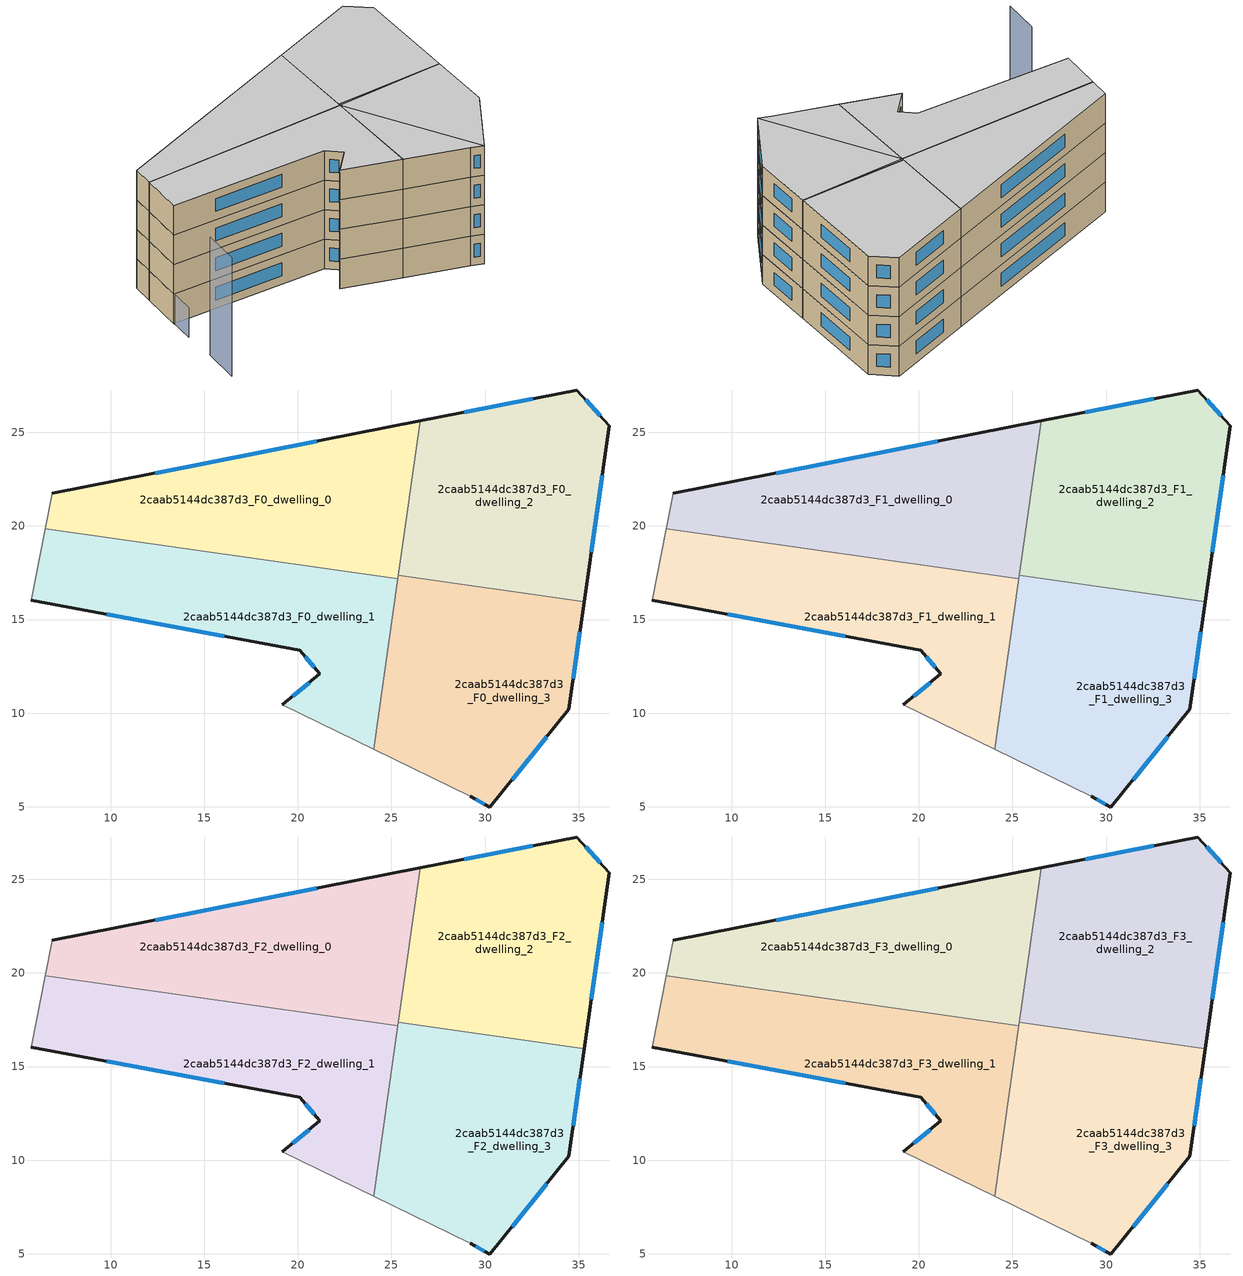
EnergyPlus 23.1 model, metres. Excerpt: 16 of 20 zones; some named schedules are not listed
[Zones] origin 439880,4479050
2caab5144dc387d3_F0_dwelling_0
 floor ground (EU_floor_Construction): 26.54,25.61 25.34,17.18 6.51,19.85 6.87,21.74 z0
 wall outside (EU_wall_Construction): 26.54,25.61 6.87,21.74 z0:3
 wall adiabatic (EU_wall_Construction): 6.87,21.74 6.51,19.85 z0:3
 wall to 2caab5144dc387d3_F0_dwelling_1 (EU_wall_Construction): 6.51,19.85 25.34,17.18 z0:3
 wall to 2caab5144dc387d3_F0_dwelling_2 (EU_wall_Construction): 25.37,17.36 26.54,25.61 z0:3
 wall to 2caab5144dc387d3_F0_dwelling_3 (EU_wall_Construction): 25.34,17.18 25.37,17.36 z0:3
 window (EU_Window_Construction): 21.01,24.52 12.4,22.82 z0.84:2.16
2caab5144dc387d3_F0_dwelling_1
 floor ground (EU_floor_Construction): 25.34,17.18 24.05,8.07 19.18,10.45 21.18,12.1 20.09,13.36 5.77,16.04 6.51,19.85 z0
 wall outside (EU_wall_Construction): 5.77,16.04 20.09,13.36 21.18,12.1 19.18,10.45 z0:3
 wall adiabatic (EU_wall_Construction): 19.18,10.45 24.05,8.07 / 6.51,19.85 5.77,16.04 z0:3
 wall to 2caab5144dc387d3_F0_dwelling_3 (EU_wall_Construction): 24.05,8.07 25.34,17.18 z0:3
 window (EU_Window_Construction): 20.62,11.63 19.74,10.91 / 20.4,13 20.87,12.45 / 9.79,15.29 16.07,14.11 z0.84:2.16
2caab5144dc387d3_F0_dwelling_2
 floor ground (EU_floor_Construction): 34.91,27.26 36.63,25.36 35.3,15.96 25.37,17.36 26.54,25.61 z0
 wall outside (EU_wall_Construction): 35.3,15.96 36.63,25.36 34.91,27.26 26.54,25.61 z0:3
 wall to 2caab5144dc387d3_F0_dwelling_3 (EU_wall_Construction): 25.37,17.36 35.3,15.96 z0:3
 window (EU_Window_Construction): 32.56,26.8 28.89,26.07 / 36.15,25.89 35.39,26.73 / 35.67,18.6 36.26,22.72 z0.84:2.16
2caab5144dc387d3_F0_dwelling_3
 floor ground (EU_floor_Construction): 35.3,15.96 34.48,10.21 30.26,4.99 25.34,17.18 25.37,17.36 z0; 25.34,17.18 30.26,4.99 29.21,5.55 24.05,8.07 z0
 wall outside (EU_wall_Construction): 29.21,5.55 30.26,4.99 34.48,10.21 35.3,15.96 z0:3
 wall adiabatic (EU_wall_Construction): 24.05,8.07 29.21,5.55 z0:3
 window (EU_Window_Construction): 34.71,11.83 35.07,14.34 / 31.45,6.45 33.3,8.74 / 29.51,5.39 29.97,5.14 z0.84:2.16
2caab5144dc387d3_F1_dwelling_0
 floor to 2caab5144dc387d3_F0_dwelling_0 (EU_floor_Construction): 26.54,25.61 25.34,17.18 6.51,19.85 6.87,21.74 z3
 wall outside (EU_wall_Construction): 26.54,25.61 6.87,21.74 z3:6
 wall adiabatic (EU_wall_Construction): 6.87,21.74 6.51,19.85 z3:6
 wall to 2caab5144dc387d3_F1_dwelling_1 (EU_wall_Construction): 6.51,19.85 25.34,17.18 z3:6
 wall to 2caab5144dc387d3_F1_dwelling_2 (EU_wall_Construction): 25.37,17.36 26.54,25.61 z3:6
 wall to 2caab5144dc387d3_F1_dwelling_3 (EU_wall_Construction): 25.34,17.18 25.37,17.36 z3:6
 window (EU_Window_Construction): 21.01,24.52 12.4,22.82 z3.84:5.16
2caab5144dc387d3_F1_dwelling_1
 floor to 2caab5144dc387d3_F0_dwelling_1 (EU_floor_Construction): 25.34,17.18 24.05,8.07 19.18,10.45 21.18,12.1 20.09,13.36 5.77,16.04 6.51,19.85 z3
 wall outside (EU_wall_Construction): 5.77,16.04 20.09,13.36 21.18,12.1 19.18,10.45 z3:6
 wall adiabatic (EU_wall_Construction): 19.18,10.45 24.05,8.07 / 6.51,19.85 5.77,16.04 z3:6
 wall to 2caab5144dc387d3_F1_dwelling_3 (EU_wall_Construction): 24.05,8.07 25.34,17.18 z3:6
 window (EU_Window_Construction): 20.62,11.63 19.74,10.91 / 20.4,13 20.87,12.45 / 9.79,15.29 16.07,14.11 z3.84:5.16
2caab5144dc387d3_F1_dwelling_2
 floor to 2caab5144dc387d3_F0_dwelling_2 (EU_floor_Construction): 34.91,27.26 36.63,25.36 35.3,15.96 25.37,17.36 26.54,25.61 z3
 wall outside (EU_wall_Construction): 35.3,15.96 36.63,25.36 34.91,27.26 26.54,25.61 z3:6
 wall to 2caab5144dc387d3_F1_dwelling_3 (EU_wall_Construction): 25.37,17.36 35.3,15.96 z3:6
 window (EU_Window_Construction): 32.56,26.8 28.89,26.07 / 36.15,25.89 35.39,26.73 / 35.67,18.6 36.26,22.72 z3.84:5.16
2caab5144dc387d3_F1_dwelling_3
 floor to 2caab5144dc387d3_F0_dwelling_3 (EU_floor_Construction): 35.3,15.96 25.34,17.18 25.37,17.36 z3; 25.34,17.18 30.26,4.99 29.21,5.55 24.05,8.07 z3; 35.3,15.96 34.48,10.21 30.26,4.99 25.34,17.18 z3
 wall outside (EU_wall_Construction): 29.21,5.55 30.26,4.99 34.48,10.21 35.3,15.96 z3:6
 wall adiabatic (EU_wall_Construction): 24.05,8.07 29.21,5.55 z3:6
 window (EU_Window_Construction): 34.71,11.83 35.07,14.34 / 31.45,6.45 33.3,8.74 / 29.51,5.39 29.97,5.14 z3.84:5.16
2caab5144dc387d3_F2_dwelling_0
 floor to 2caab5144dc387d3_F1_dwelling_0 (EU_floor_Construction): 26.54,25.61 25.34,17.18 6.51,19.85 6.87,21.74 z6
 wall outside (EU_wall_Construction): 26.54,25.61 6.87,21.74 z6:9
 wall adiabatic (EU_wall_Construction): 6.87,21.74 6.51,19.85 z6:9
 wall to 2caab5144dc387d3_F2_dwelling_1 (EU_wall_Construction): 6.51,19.85 25.34,17.18 z6:9
 wall to 2caab5144dc387d3_F2_dwelling_2 (EU_wall_Construction): 25.37,17.36 26.54,25.61 z6:9
 wall to 2caab5144dc387d3_F2_dwelling_3 (EU_wall_Construction): 25.34,17.18 25.37,17.36 z6:9
 window (EU_Window_Construction): 21.01,24.52 12.4,22.82 z6.84:8.16
2caab5144dc387d3_F2_dwelling_1
 floor to 2caab5144dc387d3_F1_dwelling_1 (EU_floor_Construction): 25.34,17.18 24.05,8.07 19.18,10.45 21.18,12.1 20.09,13.36 5.77,16.04 6.51,19.85 z6
 wall outside (EU_wall_Construction): 5.77,16.04 20.09,13.36 21.18,12.1 19.18,10.45 z6:9
 wall adiabatic (EU_wall_Construction): 19.18,10.45 24.05,8.07 / 6.51,19.85 5.77,16.04 z6:9
 wall to 2caab5144dc387d3_F2_dwelling_3 (EU_wall_Construction): 24.05,8.07 25.34,17.18 z6:9
 window (EU_Window_Construction): 20.62,11.63 19.74,10.91 / 20.4,13 20.87,12.45 / 9.79,15.29 16.07,14.11 z6.84:8.16
2caab5144dc387d3_F2_dwelling_2
 floor to 2caab5144dc387d3_F1_dwelling_2 (EU_floor_Construction): 34.91,27.26 36.63,25.36 35.3,15.96 25.37,17.36 26.54,25.61 z6
 wall outside (EU_wall_Construction): 35.3,15.96 36.63,25.36 34.91,27.26 26.54,25.61 z6:9
 wall to 2caab5144dc387d3_F2_dwelling_3 (EU_wall_Construction): 25.37,17.36 35.3,15.96 z6:9
 window (EU_Window_Construction): 32.56,26.8 28.89,26.07 / 36.15,25.89 35.39,26.73 / 35.67,18.6 36.26,22.72 z6.84:8.16
2caab5144dc387d3_F2_dwelling_3
 floor to 2caab5144dc387d3_F1_dwelling_3 (EU_floor_Construction): 35.3,15.96 25.34,17.18 25.37,17.36 z6; 25.34,17.18 30.26,4.99 29.21,5.55 24.05,8.07 z6; 35.3,15.96 34.48,10.21 30.26,4.99 25.34,17.18 z6
 wall outside (EU_wall_Construction): 29.21,5.55 30.26,4.99 34.48,10.21 35.3,15.96 z6:9
 wall adiabatic (EU_wall_Construction): 24.05,8.07 29.21,5.55 z6:9
 window (EU_Window_Construction): 34.71,11.83 35.07,14.34 / 31.45,6.45 33.3,8.74 / 29.51,5.39 29.97,5.14 z6.84:8.16
2caab5144dc387d3_F3_dwelling_0
 floor to 2caab5144dc387d3_F2_dwelling_0 (EU_floor_Construction): 26.54,25.61 25.34,17.18 6.51,19.85 6.87,21.74 z9
 wall outside (EU_wall_Construction): 26.54,25.61 6.87,21.74 z9:12
 wall adiabatic (EU_wall_Construction): 6.87,21.74 6.51,19.85 z9:12
 wall to 2caab5144dc387d3_F3_dwelling_1 (EU_wall_Construction): 6.51,19.85 25.34,17.18 z9:12
 wall to 2caab5144dc387d3_F3_dwelling_2 (EU_wall_Construction): 25.37,17.36 26.54,25.61 z9:12
 wall to 2caab5144dc387d3_F3_dwelling_3 (EU_wall_Construction): 25.34,17.18 25.37,17.36 z9:12
 window (EU_Window_Construction): 21.01,24.52 12.4,22.82 z9.84:11.16
 ceiling to 2caab5144dc387d3_F4_dwelling_0 (EU_floor_Construction): 25.34,17.18 26.54,25.61 6.87,21.74 6.51,19.85 z12
2caab5144dc387d3_F3_dwelling_1
 floor to 2caab5144dc387d3_F2_dwelling_1 (EU_floor_Construction): 25.34,17.18 24.05,8.07 19.18,10.45 21.18,12.1 20.09,13.36 5.77,16.04 6.51,19.85 z9
 wall outside (EU_wall_Construction): 5.77,16.04 20.09,13.36 21.18,12.1 19.18,10.45 z9:12
 wall adiabatic (EU_wall_Construction): 19.18,10.45 24.05,8.07 / 6.51,19.85 5.77,16.04 z9:12
 wall to 2caab5144dc387d3_F3_dwelling_3 (EU_wall_Construction): 24.05,8.07 25.34,17.18 z9:12
 window (EU_Window_Construction): 20.62,11.63 19.74,10.91 / 20.4,13 20.87,12.45 / 9.79,15.29 16.07,14.11 z9.84:11.16
 ceiling to 2caab5144dc387d3_F4_dwelling_1 (EU_floor_Construction): 24.05,8.07 25.34,17.18 6.51,19.85 5.77,16.04 20.09,13.36 21.18,12.1 19.18,10.45 z12
2caab5144dc387d3_F3_dwelling_2
 floor to 2caab5144dc387d3_F2_dwelling_2 (EU_floor_Construction): 34.91,27.26 36.63,25.36 35.3,15.96 25.37,17.36 26.54,25.61 z9
 wall outside (EU_wall_Construction): 35.3,15.96 36.63,25.36 34.91,27.26 26.54,25.61 z9:12
 wall to 2caab5144dc387d3_F3_dwelling_3 (EU_wall_Construction): 25.37,17.36 35.3,15.96 z9:12
 window (EU_Window_Construction): 32.56,26.8 28.89,26.07 / 36.15,25.89 35.39,26.73 / 35.67,18.6 36.26,22.72 z9.84:11.16
 ceiling to 2caab5144dc387d3_F4_dwelling_2 (EU_floor_Construction): 35.3,15.96 36.63,25.36 34.91,27.26 26.54,25.61 25.37,17.36 z12
2caab5144dc387d3_F3_dwelling_3
 floor to 2caab5144dc387d3_F2_dwelling_3 (EU_floor_Construction): 35.3,15.96 25.34,17.18 25.37,17.36 z9; 25.34,17.18 30.26,4.99 29.21,5.55 24.05,8.07 z9; 35.3,15.96 34.48,10.21 30.26,4.99 25.34,17.18 z9
 wall outside (EU_wall_Construction): 29.21,5.55 30.26,4.99 34.48,10.21 35.3,15.96 z9:12
 wall adiabatic (EU_wall_Construction): 24.05,8.07 29.21,5.55 z9:12
 window (EU_Window_Construction): 34.71,11.83 35.07,14.34 / 31.45,6.45 33.3,8.74 / 29.51,5.39 29.97,5.14 z9.84:11.16
 ceiling to 2caab5144dc387d3_F4_dwelling_3 (EU_floor_Construction): 35.3,15.96 25.37,17.36 25.34,17.18 z12; 30.26,4.99 25.34,17.18 24.05,8.07 29.21,5.55 z12; 30.26,4.99 34.48,10.21 35.3,15.96 25.34,17.18 z12
shading: 5.03,10.76 4.33,7.44 z0:12; 6.87,21.74 5.4,13.79 z0:3
[Building]
EU S2 Campaign: North Axis=0; Terrain=City; Solar Distribution=FullExterior
[Site:Location]
Madrid: Latitude=40.5; Longitude=-3.5; Time Zone=1; Elevation=609
[SizingPeriod:WeatherFileDays]
AnnualSizingPeriod: Begin Month=1; Begin Day of Month=1; End Month=12; End Day of Month=31; Day of Week for Start Day=Monday; Use Weather File Daylight Saving Period=No; Use Weather File Rain and Snow Indicators=No
[MATERIAL]
EU_InternalMass_Material: Roughness=MediumRough; Thickness=0.1; Conductivity=1; Density=1800; Specific Heat=900; Thermal Absorptance=0.9; Solar Absorptance=0.7; Visible Absorptance=0.7
[MATERIAL:NOMASS] Roughness=MediumRough; Thermal Absorptance=0.9; Solar Absorptance=0.7; Visible Absorptance=0.7
Name | Thermal Resistance
EU_wall_NoMass | 2.16768
EU_floor_NoMass | 1.14339
[WINDOWMATERIAL:SIMPLEGLAZINGSYSTEM]
EU_Window_SimpleGlazing: UFactor=3.23888; Solar Heat Gain Coefficient=0.85; Visible Transmittance=0.85
[CONSTRUCTION]
EU_wall_Construction: EU_wall_NoMass
EU_floor_Construction: EU_floor_NoMass
EU_InternalMass_Construction: EU_InternalMass_Material
EU_Window_Construction: EU_Window_SimpleGlazing
[ZONE] Type=1; Multiplier=1; Ceiling Height=autocalculate; Floor Area=autocalculate; Part of Total Floor Area=Yes
Name | Volume
2caab5144dc387d3_F0_dwelling_0; 2caab5144dc387d3_F1_dwelling_0; 2caab5144dc387d3_F2_dwelling_0; 2caab5144dc387d3_F3_dwelling_0 | 296.309
2caab5144dc387d3_F0_dwelling_1; 2caab5144dc387d3_F1_dwelling_1; 2caab5144dc387d3_F2_dwelling_1; 2caab5144dc387d3_F3_dwelling_1 | 296.316
2caab5144dc387d3_F0_dwelling_2; 2caab5144dc387d3_F1_dwelling_2; 2caab5144dc387d3_F2_dwelling_2; 2caab5144dc387d3_F3_dwelling_2 | 296.323
2caab5144dc387d3_F0_dwelling_3; 2caab5144dc387d3_F1_dwelling_3; 2caab5144dc387d3_F2_dwelling_3; 2caab5144dc387d3_F3_dwelling_3 | 296.307
[INTERNALMASS] Construction=EU_InternalMass_Construction
Name | Zone or ZoneList | Surface Area
2caab5144dc387d3_F0_dwelling_0_EU_InternalMass | 2caab5144dc387d3_F0_dwelling_0 | 98.7731
2caab5144dc387d3_F0_dwelling_1_EU_InternalMass | 2caab5144dc387d3_F0_dwelling_1 | 98.7757
2caab5144dc387d3_F0_dwelling_2_EU_InternalMass | 2caab5144dc387d3_F0_dwelling_2 | 98.7776
2caab5144dc387d3_F0_dwelling_3_EU_InternalMass | 2caab5144dc387d3_F0_dwelling_3 | 98.7728
2caab5144dc387d3_F1_dwelling_0_EU_InternalMass | 2caab5144dc387d3_F1_dwelling_0 | 98.7731
2caab5144dc387d3_F1_dwelling_1_EU_InternalMass | 2caab5144dc387d3_F1_dwelling_1 | 98.7757
2caab5144dc387d3_F1_dwelling_2_EU_InternalMass | 2caab5144dc387d3_F1_dwelling_2 | 98.7776
2caab5144dc387d3_F1_dwelling_3_EU_InternalMass | 2caab5144dc387d3_F1_dwelling_3 | 98.7728
2caab5144dc387d3_F2_dwelling_0_EU_InternalMass | 2caab5144dc387d3_F2_dwelling_0 | 98.7731
2caab5144dc387d3_F2_dwelling_1_EU_InternalMass | 2caab5144dc387d3_F2_dwelling_1 | 98.7757
2caab5144dc387d3_F2_dwelling_2_EU_InternalMass | 2caab5144dc387d3_F2_dwelling_2 | 98.7776
2caab5144dc387d3_F2_dwelling_3_EU_InternalMass | 2caab5144dc387d3_F2_dwelling_3 | 98.7728
2caab5144dc387d3_F3_dwelling_0_EU_InternalMass | 2caab5144dc387d3_F3_dwelling_0 | 98.7731
2caab5144dc387d3_F3_dwelling_1_EU_InternalMass | 2caab5144dc387d3_F3_dwelling_1 | 98.7757
2caab5144dc387d3_F3_dwelling_2_EU_InternalMass | 2caab5144dc387d3_F3_dwelling_2 | 98.7776
2caab5144dc387d3_F3_dwelling_3_EU_InternalMass | 2caab5144dc387d3_F3_dwelling_3 | 98.7728
[OTHEREQUIPMENT] Fuel Type=Electricity; Design Level Calculation Method=Watts/Area; Power per Zone Floor Area=1; Fraction Latent=0; Fraction Radiant=0; Fraction Lost=0; Carbon Dioxide Generation Rate=0; EndUse Subcategory=EU_Step8_InternalGains
Name | Zone or ZoneList or Space or SpaceList | Schedule
EU_Step8_InternalGain_2caab5144dc387d3_F0_dwelling_0_f000 | 2caab5144dc387d3_F0_dwelling_0 | EU_Step8_GainSchedule_2caab5144dc387d3_F0_dwelling_0_f000
EU_Step8_InternalGain_2caab5144dc387d3_F0_dwelling_1_f000 | 2caab5144dc387d3_F0_dwelling_1 | EU_Step8_GainSchedule_2caab5144dc387d3_F0_dwelling_1_f000
EU_Step8_InternalGain_2caab5144dc387d3_F0_dwelling_2_f000 | 2caab5144dc387d3_F0_dwelling_2 | EU_Step8_GainSchedule_2caab5144dc387d3_F0_dwelling_2_f000
EU_Step8_InternalGain_2caab5144dc387d3_F0_dwelling_3_f000 | 2caab5144dc387d3_F0_dwelling_3 | EU_Step8_GainSchedule_2caab5144dc387d3_F0_dwelling_3_f000
EU_Step8_InternalGain_2caab5144dc387d3_F1_dwelling_0_f000 | 2caab5144dc387d3_F1_dwelling_0 | EU_Step8_GainSchedule_2caab5144dc387d3_F1_dwelling_0_f000
EU_Step8_InternalGain_2caab5144dc387d3_F1_dwelling_1_f000 | 2caab5144dc387d3_F1_dwelling_1 | EU_Step8_GainSchedule_2caab5144dc387d3_F1_dwelling_1_f000
EU_Step8_InternalGain_2caab5144dc387d3_F1_dwelling_2_f000 | 2caab5144dc387d3_F1_dwelling_2 | EU_Step8_GainSchedule_2caab5144dc387d3_F1_dwelling_2_f000
EU_Step8_InternalGain_2caab5144dc387d3_F1_dwelling_3_f000 | 2caab5144dc387d3_F1_dwelling_3 | EU_Step8_GainSchedule_2caab5144dc387d3_F1_dwelling_3_f000
EU_Step8_InternalGain_2caab5144dc387d3_F2_dwelling_0_f000 | 2caab5144dc387d3_F2_dwelling_0 | EU_Step8_GainSchedule_2caab5144dc387d3_F2_dwelling_0_f000
EU_Step8_InternalGain_2caab5144dc387d3_F2_dwelling_1_f000 | 2caab5144dc387d3_F2_dwelling_1 | EU_Step8_GainSchedule_2caab5144dc387d3_F2_dwelling_1_f000
EU_Step8_InternalGain_2caab5144dc387d3_F2_dwelling_2_f000 | 2caab5144dc387d3_F2_dwelling_2 | EU_Step8_GainSchedule_2caab5144dc387d3_F2_dwelling_2_f000
EU_Step8_InternalGain_2caab5144dc387d3_F2_dwelling_3_f000 | 2caab5144dc387d3_F2_dwelling_3 | EU_Step8_GainSchedule_2caab5144dc387d3_F2_dwelling_3_f000
EU_Step8_InternalGain_2caab5144dc387d3_F3_dwelling_0_f000 | 2caab5144dc387d3_F3_dwelling_0 | EU_Step8_GainSchedule_2caab5144dc387d3_F3_dwelling_0_f000
EU_Step8_InternalGain_2caab5144dc387d3_F3_dwelling_1_f000 | 2caab5144dc387d3_F3_dwelling_1 | EU_Step8_GainSchedule_2caab5144dc387d3_F3_dwelling_1_f000
EU_Step8_InternalGain_2caab5144dc387d3_F3_dwelling_2_f000 | 2caab5144dc387d3_F3_dwelling_2 | EU_Step8_GainSchedule_2caab5144dc387d3_F3_dwelling_2_f000
EU_Step8_InternalGain_2caab5144dc387d3_F3_dwelling_3_f000 | 2caab5144dc387d3_F3_dwelling_3 | EU_Step8_GainSchedule_2caab5144dc387d3_F3_dwelling_3_f000
[ZONEVENTILATION:DESIGNFLOWRATE] Schedule=EU_AlwaysOn; Design Flow Rate Calculation Method=AirChanges/Hour; Air Changes per Hour=0.480546; Ventilation Type=Natural; Fan Pressure Rise=0; Fan Total Efficiency=1; Constant Term Coefficient=1; Temperature Term Coefficient=0; Velocity Term Coefficient=0; Velocity Squared Term Coefficient=0; Minimum Indoor Temperature=-100; Maximum Indoor Temperature=100; Delta Temperature=-100; Minimum Outdoor Temperature=-100; Maximum Outdoor Temperature=100; Maximum Wind Speed=40
Name | Zone or ZoneList or Space or SpaceList
EU_ConstantAir_2caab5144dc387d3_F0_dwelling_0 | 2caab5144dc387d3_F0_dwelling_0
EU_ConstantAir_2caab5144dc387d3_F0_dwelling_1 | 2caab5144dc387d3_F0_dwelling_1
EU_ConstantAir_2caab5144dc387d3_F0_dwelling_2 | 2caab5144dc387d3_F0_dwelling_2
EU_ConstantAir_2caab5144dc387d3_F0_dwelling_3 | 2caab5144dc387d3_F0_dwelling_3
EU_ConstantAir_2caab5144dc387d3_F1_dwelling_0 | 2caab5144dc387d3_F1_dwelling_0
EU_ConstantAir_2caab5144dc387d3_F1_dwelling_1 | 2caab5144dc387d3_F1_dwelling_1
EU_ConstantAir_2caab5144dc387d3_F1_dwelling_2 | 2caab5144dc387d3_F1_dwelling_2
EU_ConstantAir_2caab5144dc387d3_F1_dwelling_3 | 2caab5144dc387d3_F1_dwelling_3
EU_ConstantAir_2caab5144dc387d3_F2_dwelling_0 | 2caab5144dc387d3_F2_dwelling_0
EU_ConstantAir_2caab5144dc387d3_F2_dwelling_1 | 2caab5144dc387d3_F2_dwelling_1
EU_ConstantAir_2caab5144dc387d3_F2_dwelling_2 | 2caab5144dc387d3_F2_dwelling_2
EU_ConstantAir_2caab5144dc387d3_F2_dwelling_3 | 2caab5144dc387d3_F2_dwelling_3
EU_ConstantAir_2caab5144dc387d3_F3_dwelling_0 | 2caab5144dc387d3_F3_dwelling_0
EU_ConstantAir_2caab5144dc387d3_F3_dwelling_1 | 2caab5144dc387d3_F3_dwelling_1
EU_ConstantAir_2caab5144dc387d3_F3_dwelling_2 | 2caab5144dc387d3_F3_dwelling_2
EU_ConstantAir_2caab5144dc387d3_F3_dwelling_3 | 2caab5144dc387d3_F3_dwelling_3
[HVACTEMPLATE:THERMOSTAT] Constant Heating Setpoint=20; Constant Cooling Setpoint=50
EU_HeatOnly_2caab5144dc387d3_F0_dwelling_0; EU_HeatOnly_2caab5144dc387d3_F0_dwelling_1; EU_HeatOnly_2caab5144dc387d3_F0_dwelling_2; EU_HeatOnly_2caab5144dc387d3_F0_dwelling_3; EU_HeatOnly_2caab5144dc387d3_F1_dwelling_0; EU_HeatOnly_2caab5144dc387d3_F1_dwelling_1; EU_HeatOnly_2caab5144dc387d3_F1_dwelling_2; EU_HeatOnly_2caab5144dc387d3_F1_dwelling_3; EU_HeatOnly_2caab5144dc387d3_F2_dwelling_0; EU_HeatOnly_2caab5144dc387d3_F2_dwelling_1; EU_HeatOnly_2caab5144dc387d3_F2_dwelling_2; EU_HeatOnly_2caab5144dc387d3_F2_dwelling_3
